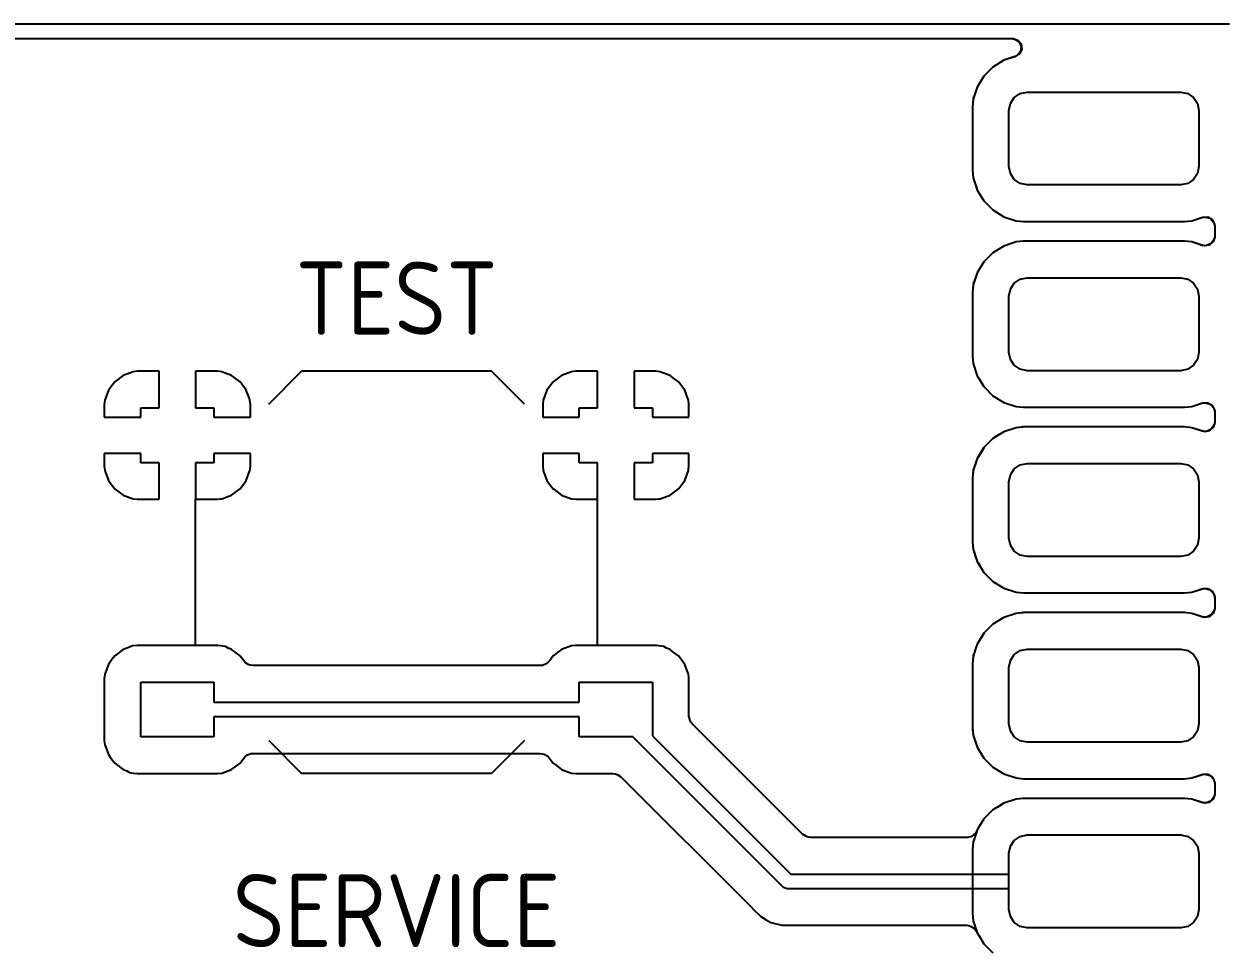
# Model space of a CAD drawing. Header units: millimetres. Extents: x 45 to 545, y -265 to -129.
# Drawn here: x 444.9 to 461.3, y -141.66 to -129 of the extents above; entities that cross this region are included whole.
import ezdxf
from ezdxf.enums import TextEntityAlignment as Align

# ---------------------------------------------------------------- set-up
doc = ezdxf.new("R2010")
doc.units = ezdxf.units.MM
for name, color, linetype, true_color in [('B.Cu', 151, 'CONTINUOUS', 0x6fccdb), ('Edge.Cuts', 111, 'CONTINUOUS', 0x81ffbe), ('F.Cu', 241, 'CONTINUOUS', 0xe27299), ('F.Silkscreen', 254, 'CONTINUOUS', 0xdcc8ff)]:
    doc.layers.add(name, color=color, linetype=linetype, true_color=true_color)
doc.styles.add('KICAD', font='isocp.shx')

msp = doc.modelspace()

# ---------------------------------------------------------------- linework, layer by layer
at = {"layer": 'B.Cu', "linetype": 'CONTINUOUS'}
for p, q in [((48.00348, -129.2005), (458.435437, -129.2005)), ((458.435437, -129.2005), (458.502476, -129.220185)), ((458.502476, -129.220185), (458.548231, -129.272989)), ((458.558175, -129.342147), (458.52915, -129.405703)), ((458.548231, -129.272989), (458.558175, -129.342147)), ((458.310663, -129.496477), (458.161342, -129.588579)), ((458.310668, -129.496475), (458.310663, -129.496477)), ((458.474441, -129.442206), (458.310668, -129.496475)), ((458.52915, -129.405703), (458.474441, -129.442206)), ((458.161342, -129.588579), (458.037289, -129.712632)), ((458.037289, -129.712632), (457.945187, -129.861953)), ((457.945186, -129.861956), (457.890001, -130.028493)), ((457.945187, -129.861953), (457.945186, -129.861956)), ((458.39903, -130.085619), (458.453223, -130.004513)), ((458.453223, -130.004513), (458.534329, -129.95032)), ((458.534329, -129.95032), (458.63, -129.93129)), ((458.63, -129.93129), (460.73, -129.93129)), ((460.73, -129.93129), (460.825671, -129.95032)), ((460.825671, -129.95032), (460.906777, -130.004513)), ((460.906777, -130.004513), (460.96097, -130.085619)), ((457.89, -130.028494), (457.8795, -130.131273)), ((457.8795, -130.131273), (457.8795, -131.001291)), ((457.890001, -130.028494), (457.89, -130.028494)), ((457.890001, -130.028493), (457.890001, -130.028494)), ((458.38, -130.18129), (458.39903, -130.085619)), ((460.96097, -130.085619), (460.98, -130.18129)), ((458.38, -130.95129), (458.38, -130.18129)), ((460.98, -130.18129), (460.98, -130.95129)), ((458.39903, -131.046961), (458.38, -130.95129)), ((460.98, -130.95129), (460.96097, -131.046961)), ((457.8795, -131.001291), (457.879501, -131.001309)), ((457.879501, -131.001309), (457.89, -131.104086)), ((457.89, -131.104086), (457.890001, -131.104089)), ((457.890001, -131.104089), (457.912012, -131.170513)), ((458.453223, -131.128067), (458.39903, -131.046961)), ((458.534329, -131.18226), (458.453223, -131.128067)), ((460.906777, -131.128067), (460.825671, -131.18226)), ((460.96097, -131.046961), (460.906777, -131.128067)), ((457.912012, -131.170513), (457.945186, -131.270624)), ((457.945186, -131.270624), (458.037288, -131.419946)), ((458.63, -131.20129), (458.534329, -131.18226)), ((460.73, -131.20129), (458.63, -131.20129)), ((460.825671, -131.18226), (460.73, -131.20129)), ((458.037288, -131.419946), (458.161344, -131.544002)), ((458.161344, -131.544002), (458.310666, -131.636104)), ((458.310666, -131.636104), (458.477203, -131.691289)), ((460.882797, -131.691289), (461.032498, -131.641682)), ((461.032498, -131.641682), (461.102324, -131.639281)), ((461.102324, -131.639281), (461.162366, -131.675012)), ((458.477203, -131.691289), (458.579991, -131.70179)), ((458.579991, -131.70179), (460.780008, -131.701789)), ((460.780008, -131.701789), (460.882797, -131.691289)), ((461.162366, -131.675012), (461.193559, -131.737533)), ((461.193559, -131.737533), (461.1955, -131.759389)), ((461.1955, -131.759389), (461.1955, -131.91319)), ((458.4772, -131.981291), (458.310668, -132.036475)), ((458.477203, -131.98129), (458.4772, -131.981291)), ((458.579981, -131.970791), (458.477203, -131.98129)), ((458.579998, -131.97079), (458.579981, -131.970791)), ((460.78001, -131.97079), (458.579998, -131.97079)), ((460.882795, -131.98129), (460.78001, -131.97079)), ((460.882799, -131.981291), (460.882795, -131.98129)), ((461.032497, -132.030896), (460.882799, -131.981291)), ((461.175815, -131.980229), (461.123011, -132.025984)), ((461.1955, -131.91319), (461.175815, -131.980229)), ((458.161342, -132.128579), (458.037289, -132.252632)), ((458.310663, -132.036477), (458.161342, -132.128579)), ((458.310668, -132.036475), (458.310663, -132.036477)), ((461.053853, -132.035928), (461.032497, -132.030896)), ((461.123011, -132.025984), (461.053853, -132.035928)), ((458.037289, -132.252632), (457.945187, -132.401953)), ((457.945115, -132.40217), (457.890001, -132.568493)), ((457.945185, -132.401958), (457.945115, -132.40217)), ((457.945187, -132.401953), (457.945185, -132.401958)), ((458.534329, -132.49032), (458.63, -132.47129)), ((458.63, -132.47129), (460.73, -132.47129)), ((460.73, -132.47129), (460.825671, -132.49032)), ((457.89, -132.568494), (457.8795, -132.671273)), ((457.890001, -132.568494), (457.89, -132.568494)), ((457.890001, -132.568493), (457.890001, -132.568494)), ((458.38, -132.72129), (458.39903, -132.625619)), ((458.39903, -132.625619), (458.453223, -132.544513)), ((458.453223, -132.544513), (458.534329, -132.49032)), ((460.825671, -132.49032), (460.906777, -132.544513)), ((460.906777, -132.544513), (460.96097, -132.625619)), ((460.96097, -132.625619), (460.98, -132.72129)), ((457.8795, -132.671273), (457.8795, -133.541291)), ((458.38, -133.49129), (458.38, -132.72129)), ((460.98, -132.72129), (460.98, -133.49129)), ((457.8795, -133.541291), (457.879501, -133.541309)), ((457.879501, -133.541309), (457.89, -133.644086)), ((458.39903, -133.586961), (458.38, -133.49129)), ((458.453223, -133.668067), (458.39903, -133.586961)), ((460.96097, -133.586961), (460.906777, -133.668067)), ((460.98, -133.49129), (460.96097, -133.586961)), ((457.89, -133.644086), (457.890001, -133.644089)), ((457.890001, -133.644089), (457.945185, -133.810621)), ((458.534329, -133.72226), (458.453223, -133.668067)), ((458.63, -133.74129), (458.534329, -133.72226)), ((460.73, -133.74129), (458.63, -133.74129)), ((460.825671, -133.72226), (460.73, -133.74129)), ((460.906777, -133.668067), (460.825671, -133.72226)), ((457.945185, -133.810621), (457.945187, -133.810626)), ((457.945187, -133.810626), (457.951479, -133.820827)), ((457.951479, -133.820827), (458.037288, -133.959946)), ((458.037288, -133.959946), (458.161344, -134.084002)), ((458.161344, -134.084002), (458.310666, -134.176104)), ((458.310666, -134.176104), (458.477203, -134.231289)), ((458.477203, -134.231289), (458.579991, -134.24179)), ((458.579991, -134.24179), (460.780008, -134.241789)), ((460.780008, -134.241789), (460.882797, -134.231289)), ((460.882797, -134.231289), (461.032498, -134.181682)), ((461.032498, -134.181682), (461.102324, -134.179281)), ((461.102324, -134.179281), (461.162366, -134.215012)), ((461.162366, -134.215012), (461.193559, -134.277533)), ((461.193559, -134.277533), (461.1955, -134.299389)), ((461.1955, -134.299389), (461.1955, -134.45319)), ((458.310663, -134.576477), (458.161342, -134.668579)), ((458.310668, -134.576475), (458.310663, -134.576477)), ((458.4772, -134.521291), (458.310668, -134.576475)), ((458.477203, -134.52129), (458.4772, -134.521291)), ((458.579981, -134.510791), (458.477203, -134.52129)), ((458.579998, -134.51079), (458.579981, -134.510791)), ((460.78001, -134.51079), (458.579998, -134.51079)), ((460.882795, -134.52129), (460.78001, -134.51079)), ((460.882799, -134.521291), (460.882795, -134.52129)), ((461.032497, -134.570896), (460.882799, -134.521291)), ((461.053853, -134.575928), (461.032497, -134.570896)), ((461.123011, -134.565984), (461.053853, -134.575928)), ((461.175815, -134.520229), (461.123011, -134.565984)), ((461.1955, -134.45319), (461.175815, -134.520229)), ((458.161342, -134.668579), (458.037289, -134.792632)), ((458.037289, -134.792632), (457.945187, -134.941953)), ((457.917349, -135.02596), (457.890001, -135.108493)), ((457.945185, -134.941958), (457.917349, -135.02596)), ((457.945187, -134.941953), (457.945185, -134.941958)), ((458.39903, -135.165619), (458.453223, -135.084513)), ((458.453223, -135.084513), (458.534329, -135.03032)), ((458.534329, -135.03032), (458.63, -135.01129)), ((458.63, -135.01129), (460.73, -135.01129)), ((460.73, -135.01129), (460.825671, -135.03032)), ((460.825671, -135.03032), (460.906777, -135.084513)), ((460.906777, -135.084513), (460.96097, -135.165619)), ((457.89, -135.108494), (457.8795, -135.211273)), ((457.8795, -135.211273), (457.8795, -136.081291)), ((457.890001, -135.108494), (457.89, -135.108494)), ((457.890001, -135.108493), (457.890001, -135.108494)), ((458.38, -135.26129), (458.39903, -135.165619)), ((460.96097, -135.165619), (460.98, -135.26129)), ((458.38, -136.03129), (458.38, -135.26129)), ((460.98, -135.26129), (460.98, -136.03129)), ((458.39903, -136.126961), (458.38, -136.03129)), ((460.98, -136.03129), (460.96097, -136.126961)), ((457.8795, -136.081291), (457.879501, -136.081309)), ((457.879501, -136.081309), (457.89, -136.184086)), ((457.89, -136.184086), (457.890001, -136.184089)), ((457.890001, -136.184089), (457.945185, -136.350621)), ((458.453223, -136.208067), (458.39903, -136.126961)), ((458.534329, -136.26226), (458.453223, -136.208067)), ((460.906777, -136.208067), (460.825671, -136.26226)), ((460.96097, -136.126961), (460.906777, -136.208067)), ((457.945185, -136.350621), (457.945187, -136.350626)), ((457.945187, -136.350626), (457.956692, -136.369279)), ((457.956692, -136.369279), (458.037288, -136.499946)), ((458.63, -136.28129), (458.534329, -136.26226)), ((460.73, -136.28129), (458.63, -136.28129)), ((460.825671, -136.26226), (460.73, -136.28129)), ((458.037288, -136.499946), (458.161344, -136.624002)), ((458.161344, -136.624002), (458.310666, -136.716104)), ((458.310666, -136.716104), (458.477203, -136.771289)), ((460.882797, -136.771289), (461.032498, -136.721682)), ((461.032498, -136.721682), (461.102324, -136.719281)), ((461.102324, -136.719281), (461.162366, -136.755012)), ((458.477203, -136.771289), (458.579991, -136.78179)), ((458.579991, -136.78179), (460.780008, -136.781789)), ((460.780008, -136.781789), (460.882797, -136.771289)), ((461.162366, -136.755012), (461.193559, -136.817533)), ((461.193559, -136.817533), (461.1955, -136.839389)), ((461.1955, -136.839389), (461.1955, -136.99319)), ((458.4772, -137.061291), (458.310668, -137.116475)), ((458.477203, -137.06129), (458.4772, -137.061291)), ((458.579981, -137.050791), (458.477203, -137.06129)), ((458.579998, -137.05079), (458.579981, -137.050791)), ((460.78001, -137.05079), (458.579998, -137.05079)), ((460.882795, -137.06129), (460.78001, -137.05079)), ((460.882799, -137.061291), (460.882795, -137.06129)), ((461.032497, -137.110896), (460.882799, -137.061291)), ((461.175815, -137.060229), (461.123011, -137.105984)), ((461.1955, -136.99319), (461.175815, -137.060229)), ((458.161342, -137.208579), (458.037289, -137.332632)), ((458.310663, -137.116477), (458.161342, -137.208579)), ((458.310668, -137.116475), (458.310663, -137.116477)), ((461.053853, -137.115928), (461.032497, -137.110896)), ((461.123011, -137.105984), (461.053853, -137.115928)), ((458.037289, -137.332632), (457.945187, -137.481953)), ((457.928178, -137.533283), (457.890001, -137.648493)), ((457.945185, -137.481958), (457.928178, -137.533283)), ((457.945187, -137.481953), (457.945185, -137.481958)), ((458.534329, -137.57032), (458.63, -137.55129)), ((458.63, -137.55129), (460.73, -137.55129)), ((460.73, -137.55129), (460.825671, -137.57032)), ((457.89, -137.648494), (457.8795, -137.751273)), ((457.890001, -137.648494), (457.89, -137.648494)), ((457.890001, -137.648493), (457.890001, -137.648494)), ((458.38, -137.80129), (458.39903, -137.705619)), ((458.39903, -137.705619), (458.453223, -137.624513)), ((458.453223, -137.624513), (458.534329, -137.57032)), ((460.825671, -137.57032), (460.906777, -137.624513)), ((460.906777, -137.624513), (460.96097, -137.705619)), ((460.96097, -137.705619), (460.98, -137.80129)), ((457.8795, -137.751273), (457.8795, -138.621291)), ((458.38, -138.57129), (458.38, -137.80129)), ((460.98, -137.80129), (460.98, -138.57129)), ((457.8795, -138.621291), (457.879501, -138.621309)), ((457.879501, -138.621309), (457.89, -138.724086)), ((458.39903, -138.666961), (458.38, -138.57129)), ((458.453223, -138.748067), (458.39903, -138.666961)), ((460.96097, -138.666961), (460.906777, -138.748067)), ((460.98, -138.57129), (460.96097, -138.666961)), ((457.89, -138.724086), (457.890001, -138.724089)), ((457.890001, -138.724089), (457.922058, -138.820828)), ((457.922058, -138.820828), (457.945186, -138.890624)), ((458.534329, -138.80226), (458.453223, -138.748067)), ((458.63, -138.82129), (458.534329, -138.80226)), ((460.73, -138.82129), (458.63, -138.82129)), ((460.825671, -138.80226), (460.73, -138.82129)), ((460.906777, -138.748067), (460.825671, -138.80226)), ((457.945186, -138.890624), (458.037288, -139.039946)), ((458.037288, -139.039946), (458.161344, -139.164002)), ((458.161344, -139.164002), (458.310666, -139.256104)), ((458.310666, -139.256104), (458.477203, -139.311289)), ((458.477203, -139.311289), (458.579991, -139.32179)), ((458.579991, -139.32179), (460.780008, -139.321789)), ((460.780008, -139.321789), (460.882797, -139.311289)), ((460.882797, -139.311289), (461.032498, -139.261682)), ((461.032498, -139.261682), (461.102324, -139.259281)), ((461.102324, -139.259281), (461.162366, -139.295012)), ((461.162366, -139.295012), (461.193559, -139.357533)), ((461.193559, -139.357533), (461.1955, -139.379389)), ((461.1955, -139.379389), (461.1955, -139.53319)), ((458.310663, -139.656477), (458.161342, -139.748579)), ((458.310668, -139.656475), (458.310663, -139.656477)), ((458.4772, -139.601291), (458.310668, -139.656475)), ((458.477203, -139.60129), (458.4772, -139.601291)), ((458.579981, -139.590791), (458.477203, -139.60129)), ((458.579998, -139.59079), (458.579981, -139.590791)), ((460.78001, -139.59079), (458.579998, -139.59079)), ((460.882795, -139.60129), (460.78001, -139.59079)), ((460.882799, -139.601291), (460.882795, -139.60129)), ((461.032497, -139.650896), (460.882799, -139.601291)), ((461.053853, -139.655928), (461.032497, -139.650896)), ((461.123011, -139.645984), (461.053853, -139.655928)), ((461.175815, -139.600229), (461.123011, -139.645984)), ((461.1955, -139.53319), (461.175815, -139.600229)), ((458.161342, -139.748579), (458.037289, -139.872632)), ((458.037289, -139.872632), (457.945187, -140.021953)), ((457.930892, -140.065093), (457.890001, -140.188493)), ((457.945185, -140.021958), (457.930892, -140.065093)), ((457.945187, -140.021953), (457.945185, -140.021958)), ((458.39903, -140.245619), (458.453223, -140.164513)), ((458.453223, -140.164513), (458.534329, -140.11032)), ((458.534329, -140.11032), (458.63, -140.09129)), ((458.63, -140.09129), (460.73, -140.09129)), ((460.73, -140.09129), (460.825671, -140.11032)), ((460.825671, -140.11032), (460.906777, -140.164513)), ((460.906777, -140.164513), (460.96097, -140.245619)), ((457.89, -140.188494), (457.8795, -140.291273)), ((457.8795, -140.291273), (457.8795, -141.161291)), ((457.890001, -140.188494), (457.89, -140.188494)), ((457.890001, -140.188493), (457.890001, -140.188494)), ((458.38, -140.34129), (458.39903, -140.245619)), ((458.38, -141.11129), (458.38, -140.34129)), ((460.96097, -140.245619), (460.98, -140.34129)), ((460.98, -140.34129), (460.98, -141.11129)), ((457.8795, -141.161291), (457.879501, -141.161309)), ((457.879501, -141.161309), (457.89, -141.264086)), ((458.39903, -141.206961), (458.38, -141.11129)), ((460.98, -141.11129), (460.96097, -141.206961)), ((457.89, -141.264086), (457.890001, -141.264089)), ((457.890001, -141.264089), (457.945185, -141.430621)), ((458.453223, -141.288067), (458.39903, -141.206961)), ((458.534329, -141.34226), (458.453223, -141.288067)), ((460.906777, -141.288067), (460.825671, -141.34226)), ((460.96097, -141.206961), (460.906777, -141.288067)), ((457.945185, -141.430621), (457.945187, -141.430626)), ((457.945187, -141.430626), (457.969983, -141.470827)), ((457.969983, -141.470827), (458.037288, -141.579946)), ((458.63, -141.36129), (458.534329, -141.34226)), ((460.73, -141.36129), (458.63, -141.36129)), ((460.825671, -141.34226), (460.73, -141.36129)), ((458.037288, -141.579946), (458.161344, -141.704002))]:
    msp.add_line(p, q, dxfattribs=at)
at = {"layer": 'Edge.Cuts', "linetype": 'CONTINUOUS'}
msp.add_line((48, -129), (461.396, -129.000001), dxfattribs=at)
at = {"layer": 'F.Cu', "linetype": 'CONTINUOUS'}
for p, q in [((48.005209, -129.2005), (458.417607, -129.2005)), ((458.417607, -129.2005), (458.452535, -129.20552)), ((458.452535, -129.20552), (458.459364, -129.207525)), ((458.459364, -129.207525), (458.518143, -129.245298)), ((458.518143, -129.245298), (458.54717, -129.308852)), ((458.54717, -129.308852), (458.537229, -129.378011)), ((458.310663, -129.496477), (458.211115, -129.557878)), ((458.310665, -129.496476), (458.310663, -129.496477)), ((458.310667, -129.496475), (458.310665, -129.496476)), ((458.45855, -129.447471), (458.310667, -129.496475)), ((458.488362, -129.432917), (458.45855, -129.447471)), ((458.49325, -129.429656), (458.488362, -129.432917)), ((458.537229, -129.378011), (458.49325, -129.429656)), ((458.16134, -129.58858), (458.03729, -129.71263)), ((458.211115, -129.557878), (458.16134, -129.58858)), ((458.03729, -129.71263), (457.945187, -129.861952)), ((457.891852, -130.010359), (457.890365, -130.02492)), ((457.9003, -129.997413), (457.891852, -130.010359)), ((457.945152, -129.86206), (457.9003, -129.997413)), ((457.945187, -129.861952), (457.945152, -129.86206)), ((458.39903, -130.085619), (458.453223, -130.004513)), ((458.453223, -130.004513), (458.534329, -129.95032)), ((458.534329, -129.95032), (458.63, -129.93129)), ((458.63, -129.93129), (460.73, -129.93129)), ((460.73, -129.93129), (460.825671, -129.95032)), ((460.825671, -129.95032), (460.906777, -130.004513)), ((460.906777, -130.004513), (460.96097, -130.085619)), ((457.889359, -130.034766), (457.8795, -130.131263)), ((457.8795, -130.131263), (457.8795, -131.001286)), ((457.889542, -130.031171), (457.889359, -130.034766)), ((457.890365, -130.02492), (457.889542, -130.031171)), ((458.38, -130.18129), (458.39903, -130.085619)), ((460.96097, -130.085619), (460.98, -130.18129)), ((458.38, -130.95129), (458.38, -130.18129)), ((460.98, -130.18129), (460.98, -130.95129)), ((458.39903, -131.046961), (458.38, -130.95129)), ((460.98, -130.95129), (460.96097, -131.046961)), ((457.8795, -131.001286), (457.87952, -131.001615)), ((457.87952, -131.001615), (457.879642, -131.002688)), ((457.879642, -131.002688), (457.889998, -131.104077)), ((457.889998, -131.104077), (457.889999, -131.104084)), ((457.889999, -131.104084), (457.89, -131.104086)), ((457.89, -131.104086), (457.890001, -131.104089)), ((457.890001, -131.104089), (457.90102, -131.137341)), ((457.90102, -131.137341), (457.938319, -131.249902)), ((458.453223, -131.128067), (458.39903, -131.046961)), ((458.534329, -131.18226), (458.453223, -131.128067)), ((460.906777, -131.128067), (460.825671, -131.18226)), ((460.96097, -131.046961), (460.906777, -131.128067)), ((457.938319, -131.249902), (457.945186, -131.270623)), ((457.945186, -131.270623), (457.945187, -131.270626)), ((457.945187, -131.270626), (457.976693, -131.321706)), ((457.976693, -131.321706), (458.037288, -131.419946)), ((458.63, -131.20129), (458.534329, -131.18226)), ((460.73, -131.20129), (458.63, -131.20129)), ((460.825671, -131.18226), (460.73, -131.20129)), ((458.037288, -131.419946), (458.161344, -131.544002)), ((458.161344, -131.544002), (458.310666, -131.636104)), ((458.310666, -131.636104), (458.477203, -131.691289)), ((460.882797, -131.691289), (461.015575, -131.647289)), ((461.015575, -131.647289), (461.050312, -131.641069)), ((461.050312, -131.641069), (461.064184, -131.640592)), ((461.064184, -131.640592), (461.13186, -131.657961)), ((458.477203, -131.691289), (458.579991, -131.70179)), ((458.579991, -131.70179), (460.780008, -131.701789)), ((460.780008, -131.701789), (460.882797, -131.691289)), ((461.13186, -131.657961), (461.179398, -131.709152)), ((461.179398, -131.709152), (461.182452, -131.715272)), ((461.182452, -131.715272), (461.1955, -131.770639)), ((461.1955, -131.770639), (461.1955, -131.89536)), ((458.477032, -131.981346), (458.310667, -132.036475)), ((458.477193, -131.981291), (458.477032, -131.981346)), ((458.477198, -131.98129), (458.477193, -131.981291)), ((458.575077, -131.971292), (458.477198, -131.98129)), ((458.579981, -131.970791), (458.575077, -131.971292)), ((458.579998, -131.97079), (458.579981, -131.970791)), ((460.78001, -131.97079), (458.579998, -131.97079)), ((460.780019, -131.97079), (460.78001, -131.97079)), ((460.882792, -131.981289), (460.780019, -131.97079)), ((460.882799, -131.981291), (460.882792, -131.981289)), ((460.882802, -131.981292), (460.882799, -131.981291)), ((461.021817, -132.027356), (460.882802, -131.981292)), ((461.186564, -131.943618), (461.148787, -132.002394)), ((461.190475, -131.930301), (461.186564, -131.943618)), ((461.1955, -131.89536), (461.190475, -131.930301)), ((458.16134, -132.12858), (458.03729, -132.25263)), ((458.263149, -132.065784), (458.16134, -132.12858)), ((458.310663, -132.036477), (458.263149, -132.065784)), ((458.310665, -132.036476), (458.310663, -132.036477)), ((458.310667, -132.036475), (458.310665, -132.036476)), ((461.078463, -132.032388), (461.021817, -132.027356)), ((461.085232, -132.031415), (461.078463, -132.032388)), ((461.148787, -132.002394), (461.085232, -132.031415)), ((458.03729, -132.25263), (457.945185, -132.401956)), ((457.945115, -132.402171), (457.900299, -132.537413)), ((457.945116, -132.402169), (457.945115, -132.402171)), ((457.945165, -132.402018), (457.945116, -132.402169)), ((457.945183, -132.401961), (457.945165, -132.402018)), ((457.945185, -132.401956), (457.945183, -132.401961)), ((458.534329, -132.49032), (458.63, -132.47129)), ((458.63, -132.47129), (460.73, -132.47129)), ((460.73, -132.47129), (460.825671, -132.49032)), ((457.889359, -132.574766), (457.8795, -132.671263)), ((457.889542, -132.571171), (457.889359, -132.574766)), ((457.890365, -132.56492), (457.889542, -132.571171)), ((457.891852, -132.550357), (457.890365, -132.56492)), ((457.900299, -132.537413), (457.891852, -132.550357)), ((458.38, -132.72129), (458.39903, -132.625619)), ((458.39903, -132.625619), (458.453223, -132.544513)), ((458.453223, -132.544513), (458.534329, -132.49032)), ((460.825671, -132.49032), (460.906777, -132.544513)), ((460.906777, -132.544513), (460.96097, -132.625619)), ((460.96097, -132.625619), (460.98, -132.72129)), ((457.8795, -132.671263), (457.8795, -133.541288)), ((458.38, -133.49129), (458.38, -132.72129)), ((460.98, -132.72129), (460.98, -133.49129)), ((457.8795, -133.541288), (457.879503, -133.541335)), ((457.879503, -133.541335), (457.89, -133.644086)), ((458.39903, -133.586961), (458.38, -133.49129)), ((458.453223, -133.668067), (458.39903, -133.586961)), ((460.96097, -133.586961), (460.906777, -133.668067)), ((460.98, -133.49129), (460.96097, -133.586961)), ((446.392621, -133.756402), (446.25791, -133.806646)), ((446.392628, -133.7564), (446.392621, -133.756402)), ((446.452146, -133.75), (446.392628, -133.7564)), ((446.75, -133.75), (446.452146, -133.75)), ((446.75, -134.25), (446.75, -133.75)), ((447.547844, -133.75), (447.25, -133.75)), ((447.25, -133.75), (447.25, -134.25)), ((447.547852, -133.75), (447.547844, -133.75)), ((447.60737, -133.7564), (447.547852, -133.75)), ((447.607377, -133.756402), (447.60737, -133.7564)), ((447.653074, -133.773446), (447.607377, -133.756402)), ((447.742086, -133.806645), (447.653074, -133.773446)), ((452.392621, -133.756402), (452.25791, -133.806646)), ((452.392628, -133.7564), (452.392621, -133.756402)), ((452.452146, -133.75), (452.392628, -133.7564)), ((452.75, -133.75), (452.452146, -133.75)), ((452.75, -134.25), (452.75, -133.75)), ((453.547844, -133.75), (453.25, -133.75)), ((453.25, -133.75), (453.25, -134.25)), ((453.547852, -133.75), (453.547844, -133.75)), ((453.60737, -133.7564), (453.547852, -133.75)), ((453.607377, -133.756402), (453.60737, -133.7564)), ((453.653074, -133.773446), (453.607377, -133.756402)), ((453.742086, -133.806645), (453.653074, -133.773446)), ((457.89, -133.644086), (457.890003, -133.644094)), ((457.890003, -133.644094), (457.89007, -133.644297)), ((457.89007, -133.644297), (457.945182, -133.810612)), ((458.534329, -133.72226), (458.453223, -133.668067)), ((458.63, -133.74129), (458.534329, -133.72226)), ((460.73, -133.74129), (458.63, -133.74129)), ((460.825671, -133.72226), (460.73, -133.74129)), ((460.906777, -133.668067), (460.825671, -133.72226)), ((446.142807, -133.892813), (446.056648, -134.007907)), ((446.142813, -133.892807), (446.142807, -133.892813)), ((446.257907, -133.806648), (446.142813, -133.892807)), ((446.25791, -133.806646), (446.257907, -133.806648)), ((447.742093, -133.806649), (447.742086, -133.806645)), ((447.790228, -133.842683), (447.742093, -133.806649)), ((447.857185, -133.892807), (447.790228, -133.842683)), ((447.857187, -133.892809), (447.857185, -133.892807)), ((447.85719, -133.892812), (447.857187, -133.892809)), ((447.94335, -134.007906), (447.85719, -133.892812)), ((452.142807, -133.892813), (452.056648, -134.007907)), ((452.142813, -133.892807), (452.142807, -133.892813)), ((452.257907, -133.806648), (452.142813, -133.892807)), ((452.25791, -133.806646), (452.257907, -133.806648)), ((453.742093, -133.806649), (453.742086, -133.806645)), ((453.790228, -133.842683), (453.742093, -133.806649)), ((453.857185, -133.892807), (453.790228, -133.842683)), ((453.857187, -133.892809), (453.857185, -133.892807)), ((453.85719, -133.892812), (453.857187, -133.892809)), ((453.94335, -134.007906), (453.85719, -133.892812)), ((457.945182, -133.810612), (457.945185, -133.810623)), ((457.945185, -133.810623), (457.9718, -133.853773)), ((457.9718, -133.853773), (457.971801, -133.853774)), ((457.971801, -133.853774), (458.037096, -133.959636)), ((446.056646, -134.00791), (446.006402, -134.142621)), ((446.056648, -134.007907), (446.056646, -134.00791)), ((447.943354, -134.007913), (447.94335, -134.007906)), ((447.985588, -134.12115), (447.943354, -134.007913)), ((452.056646, -134.00791), (452.006402, -134.142621)), ((452.056648, -134.007907), (452.056646, -134.00791)), ((453.943354, -134.007913), (453.94335, -134.007906)), ((453.985588, -134.12115), (453.943354, -134.007913)), ((458.037096, -133.959636), (458.037288, -133.959946)), ((458.037288, -133.959946), (458.161344, -134.084002)), ((458.161344, -134.084002), (458.310666, -134.176104)), ((446.0064, -134.142628), (446, -134.202146)), ((446, -134.202146), (446, -134.202155)), ((446, -134.202155), (446, -134.375)), ((446.006402, -134.142621), (446.0064, -134.142628)), ((446.5, -134.375), (446.5, -134.25)), ((446.5, -134.25), (446.75, -134.25)), ((447.25, -134.25), (447.5, -134.25)), ((447.5, -134.25), (447.5, -134.375)), ((447.993596, -134.142621), (447.985588, -134.12115)), ((447.993598, -134.142628), (447.993596, -134.142621)), ((447.999998, -134.202138), (447.993598, -134.142628)), ((447.999998, -134.202146), (447.999998, -134.202138)), ((447.999999, -134.202155), (447.999998, -134.202146)), ((448, -134.202172), (447.999999, -134.202155)), ((448, -134.375), (448, -134.202172)), ((452.0064, -134.142628), (452, -134.202146)), ((452, -134.202146), (452, -134.202155)), ((452, -134.202155), (452, -134.375)), ((452.006402, -134.142621), (452.0064, -134.142628)), ((452.5, -134.375), (452.5, -134.25)), ((452.5, -134.25), (452.75, -134.25)), ((453.25, -134.25), (453.5, -134.25)), ((453.5, -134.25), (453.5, -134.375)), ((453.993596, -134.142621), (453.985588, -134.12115)), ((453.993598, -134.142628), (453.993596, -134.142621)), ((453.999998, -134.202138), (453.993598, -134.142628)), ((453.999998, -134.202146), (453.999998, -134.202138)), ((453.999999, -134.202155), (453.999998, -134.202146)), ((454, -134.202172), (453.999999, -134.202155)), ((454, -134.375), (454, -134.202172)), ((458.310666, -134.176104), (458.477203, -134.231289)), ((458.477203, -134.231289), (458.579991, -134.24179)), ((458.579991, -134.24179), (460.780008, -134.241789)), ((460.780008, -134.241789), (460.882797, -134.231289)), ((460.882797, -134.231289), (461.015575, -134.187289)), ((461.015575, -134.187289), (461.050312, -134.181069)), ((461.050312, -134.181069), (461.064184, -134.180592)), ((461.064184, -134.180592), (461.13186, -134.197961)), ((461.13186, -134.197961), (461.179398, -134.249152)), ((461.179398, -134.249152), (461.182452, -134.255272)), ((461.182452, -134.255272), (461.1955, -134.310639)), ((446, -134.375), (446.5, -134.375)), ((447.5, -134.375), (448, -134.375)), ((452, -134.375), (452.5, -134.375)), ((453.5, -134.375), (454, -134.375)), ((461.1955, -134.43536), (461.190475, -134.470301)), ((461.1955, -134.310639), (461.1955, -134.43536)), ((458.310663, -134.576477), (458.211115, -134.637878)), ((458.310665, -134.576476), (458.310663, -134.576477)), ((458.310667, -134.576475), (458.310665, -134.576476)), ((458.477032, -134.521346), (458.310667, -134.576475)), ((458.477193, -134.521291), (458.477032, -134.521346)), ((458.477198, -134.52129), (458.477193, -134.521291)), ((458.566501, -134.512168), (458.477198, -134.52129)), ((458.579981, -134.510791), (458.566501, -134.512168)), ((458.579998, -134.51079), (458.579981, -134.510791)), ((460.78001, -134.51079), (458.579998, -134.51079)), ((460.780019, -134.51079), (460.78001, -134.51079)), ((460.882792, -134.521289), (460.780019, -134.51079)), ((460.882799, -134.521291), (460.882792, -134.521289)), ((460.882802, -134.521292), (460.882799, -134.521291)), ((461.021817, -134.567356), (460.882802, -134.521292)), ((461.078463, -134.572388), (461.021817, -134.567356)), ((461.085232, -134.571415), (461.078463, -134.572388)), ((461.148787, -134.542394), (461.085232, -134.571415)), ((461.186564, -134.483618), (461.148787, -134.542394)), ((461.190475, -134.470301), (461.186564, -134.483618)), ((458.16134, -134.66858), (458.03729, -134.79263)), ((458.211115, -134.637878), (458.16134, -134.66858)), ((446.5, -134.875), (446, -134.875)), ((446, -134.875), (446, -135.047852)), ((446.5, -135), (446.5, -134.875)), ((448, -134.875), (447.5, -134.875)), ((447.5, -134.875), (447.5, -135)), ((448, -135.047827), (448, -134.875)), ((452.5, -134.875), (452, -134.875)), ((452, -134.875), (452, -135.047852)), ((452.5, -135), (452.5, -134.875)), ((454, -134.875), (453.5, -134.875)), ((453.5, -134.875), (453.5, -135)), ((454, -135.047827), (454, -134.875)), ((457.951734, -134.93134), (457.945185, -134.941957)), ((458.03019, -134.804141), (457.951734, -134.93134)), ((458.03729, -134.79263), (458.03019, -134.804141)), ((446, -135.047852), (446.0064, -135.10737)), ((446.75, -135), (446.5, -135)), ((446.75, -135.5), (446.75, -135)), ((447.5, -135), (447.25, -135)), ((447.25, -135), (447.25, -135.5)), ((447.993598, -135.107372), (447.995498, -135.089701)), ((447.995498, -135.089701), (447.999998, -135.04786)), ((447.999998, -135.047852), (448, -135.047827)), ((447.999998, -135.04786), (447.999998, -135.047852)), ((452, -135.047852), (452.0064, -135.10737)), ((452.75, -135), (452.5, -135)), ((452.75, -135.5), (452.75, -135)), ((453.5, -135), (453.25, -135)), ((453.25, -135), (453.25, -135.5)), ((453.993598, -135.107372), (453.995498, -135.089701)), ((453.995498, -135.089701), (453.999998, -135.04786)), ((453.999998, -135.04786), (454, -135.047827)), ((457.891852, -135.090357), (457.890365, -135.10492)), ((457.900299, -135.077413), (457.891852, -135.090357)), ((457.925786, -135.0005), (457.900299, -135.077413)), ((457.926124, -134.99948), (457.925786, -135.0005)), ((457.933171, -134.978213), (457.926124, -134.99948)), ((457.945182, -134.941965), (457.933171, -134.978213)), ((457.945185, -134.941957), (457.945182, -134.941965)), ((458.39903, -135.165619), (458.453223, -135.084513)), ((458.453223, -135.084513), (458.534329, -135.03032)), ((458.534329, -135.03032), (458.63, -135.01129)), ((458.63, -135.01129), (460.73, -135.01129)), ((460.73, -135.01129), (460.825671, -135.03032)), ((460.825671, -135.03032), (460.906777, -135.084513)), ((460.906777, -135.084513), (460.96097, -135.165619)), ((446.0064, -135.10737), (446.006402, -135.107377)), ((446.006402, -135.107377), (446.01119, -135.120213)), ((446.01119, -135.120213), (446.056645, -135.242086)), ((446.056645, -135.242086), (446.056649, -135.242093)), ((446.056649, -135.242093), (446.080207, -135.273562)), ((447.85719, -135.357187), (447.94335, -135.242093)), ((447.94335, -135.242093), (447.943354, -135.242086)), ((447.943354, -135.242086), (447.993596, -135.107379)), ((447.993596, -135.107379), (447.993598, -135.107372)), ((452.0064, -135.10737), (452.006402, -135.107377)), ((452.006402, -135.107377), (452.01119, -135.120213)), ((452.01119, -135.120213), (452.056645, -135.242086)), ((452.056645, -135.242086), (452.056649, -135.242093)), ((452.056649, -135.242093), (452.080207, -135.273562)), ((453.85719, -135.357187), (453.94335, -135.242093)), ((453.94335, -135.242093), (453.943354, -135.242086)), ((453.943354, -135.242086), (453.993596, -135.107379)), ((453.993596, -135.107379), (453.993598, -135.107372)), ((457.889359, -135.114766), (457.8795, -135.211263)), ((457.8795, -135.211263), (457.8795, -135.21127)), ((457.8795, -135.21127), (457.8795, -135.211273)), ((457.8795, -135.211273), (457.8795, -136.081291)), ((457.889542, -135.111171), (457.889359, -135.114766)), ((457.890365, -135.10492), (457.889542, -135.111171)), ((458.38, -135.26129), (458.39903, -135.165619)), ((460.96097, -135.165619), (460.98, -135.26129)), ((446.080207, -135.273562), (446.142807, -135.357185)), ((446.142807, -135.357185), (446.142813, -135.357191)), ((446.142813, -135.357191), (446.149313, -135.362057)), ((446.149313, -135.362057), (446.257906, -135.44335)), ((447.742093, -135.44335), (447.857187, -135.35719)), ((447.857187, -135.35719), (447.85719, -135.357187)), ((452.080207, -135.273562), (452.142807, -135.357185)), ((452.142807, -135.357185), (452.142813, -135.357191)), ((452.142813, -135.357191), (452.149313, -135.362057)), ((452.149313, -135.362057), (452.257906, -135.44335)), ((453.742093, -135.44335), (453.857187, -135.35719)), ((453.857187, -135.35719), (453.85719, -135.357187)), ((458.38, -136.03129), (458.38, -135.26129)), ((460.98, -135.26129), (460.98, -136.03129)), ((446.257906, -135.44335), (446.257913, -135.443354)), ((446.257913, -135.443354), (446.39262, -135.493596)), ((446.39262, -135.493596), (446.392627, -135.493598)), ((446.392627, -135.493598), (446.399468, -135.494333)), ((446.399468, -135.494333), (446.452138, -135.499998)), ((446.452138, -135.499998), (446.452155, -135.499999)), ((446.452155, -135.499999), (446.452172, -135.5)), ((446.452172, -135.5), (446.75, -135.5)), ((447.25, -135.5), (447.547828, -135.5)), ((447.547828, -135.5), (447.547836, -135.5)), ((447.547836, -135.5), (447.547847, -135.499999)), ((447.547847, -135.499999), (447.58356, -135.496158)), ((447.58356, -135.496158), (447.607372, -135.493598)), ((447.607372, -135.493598), (447.607379, -135.493596)), ((447.607379, -135.493596), (447.742086, -135.443354)), ((447.742086, -135.443354), (447.742093, -135.44335)), ((452.257906, -135.44335), (452.257913, -135.443354)), ((452.257913, -135.443354), (452.39262, -135.493596)), ((452.39262, -135.493596), (452.392627, -135.493598)), ((452.392627, -135.493598), (452.399468, -135.494333)), ((452.399468, -135.494333), (452.452138, -135.499998)), ((452.452138, -135.499998), (452.452155, -135.499999)), ((452.452155, -135.499999), (452.452172, -135.5)), ((452.452172, -135.5), (452.75, -135.5)), ((453.25, -135.5), (453.547828, -135.5)), ((453.547828, -135.5), (453.547836, -135.5)), ((453.547836, -135.5), (453.547847, -135.499999)), ((453.547847, -135.499999), (453.58356, -135.496158)), ((453.58356, -135.496158), (453.607372, -135.493598)), ((453.607372, -135.493598), (453.607379, -135.493596)), ((453.607379, -135.493596), (453.742086, -135.443354)), ((453.742086, -135.443354), (453.742093, -135.44335)), ((458.39903, -136.126961), (458.38, -136.03129)), ((460.98, -136.03129), (460.96097, -136.126961)), ((457.8795, -136.081291), (457.8795, -136.081299)), ((457.8795, -136.081299), (457.879503, -136.081335)), ((457.879503, -136.081335), (457.885467, -136.139711)), ((457.885467, -136.139711), (457.89, -136.184086)), ((457.89, -136.184086), (457.890001, -136.184089)), ((457.890001, -136.184089), (457.923999, -136.286687)), ((458.453223, -136.208067), (458.39903, -136.126961)), ((458.534329, -136.26226), (458.453223, -136.208067)), ((460.906777, -136.208067), (460.825671, -136.26226)), ((460.96097, -136.126961), (460.906777, -136.208067)), ((457.923999, -136.286687), (457.945186, -136.350624)), ((457.945186, -136.350624), (458.037288, -136.499946)), ((458.63, -136.28129), (458.534329, -136.26226)), ((460.73, -136.28129), (458.63, -136.28129)), ((460.825671, -136.26226), (460.73, -136.28129)), ((458.037288, -136.499946), (458.161344, -136.624002)), ((458.161344, -136.624002), (458.310666, -136.716104)), ((458.310666, -136.716104), (458.477203, -136.771289)), ((460.882797, -136.771289), (461.015575, -136.727289)), ((461.015575, -136.727289), (461.050312, -136.721069)), ((461.050312, -136.721069), (461.064184, -136.720592)), ((461.064184, -136.720592), (461.13186, -136.737961)), ((458.477203, -136.771289), (458.579991, -136.78179)), ((458.579991, -136.78179), (460.780008, -136.781789)), ((460.780008, -136.781789), (460.882797, -136.771289)), ((461.13186, -136.737961), (461.179398, -136.789152)), ((461.179398, -136.789152), (461.182452, -136.795272)), ((461.182452, -136.795272), (461.1955, -136.850639)), ((461.1955, -136.850639), (461.1955, -136.97536)), ((458.477032, -137.061346), (458.310667, -137.116475)), ((458.477193, -137.061291), (458.477032, -137.061346)), ((458.477198, -137.06129), (458.477193, -137.061291)), ((458.569487, -137.051863), (458.477198, -137.06129)), ((458.579981, -137.050791), (458.569487, -137.051863)), ((458.579998, -137.05079), (458.579981, -137.050791)), ((460.78001, -137.05079), (458.579998, -137.05079)), ((460.780019, -137.05079), (460.78001, -137.05079)), ((460.882792, -137.061289), (460.780019, -137.05079)), ((460.882799, -137.061291), (460.882792, -137.061289)), ((460.882802, -137.061292), (460.882799, -137.061291)), ((461.021817, -137.107356), (460.882802, -137.061292)), ((461.186564, -137.023618), (461.148787, -137.082394)), ((461.190475, -137.010301), (461.186564, -137.023618)), ((461.1955, -136.97536), (461.190475, -137.010301)), ((458.16134, -137.20858), (458.03729, -137.33263)), ((458.248313, -137.154935), (458.16134, -137.20858)), ((458.310663, -137.116477), (458.248313, -137.154935)), ((458.310665, -137.116476), (458.310663, -137.116477)), ((458.310667, -137.116475), (458.310665, -137.116476)), ((461.078463, -137.112388), (461.021817, -137.107356)), ((461.085232, -137.111415), (461.078463, -137.112388)), ((461.148787, -137.082394), (461.085232, -137.111415)), ((458.03019, -137.344141), (457.94553, -137.481398)), ((458.03729, -137.33263), (458.03019, -137.344141)), ((446.257665, -137.556205), (446.142456, -137.64245)), ((446.257666, -137.556204), (446.257665, -137.556205)), ((446.307152, -137.537747), (446.257666, -137.556204)), ((446.392516, -137.505908), (446.307152, -137.537747)), ((446.392553, -137.505904), (446.392516, -137.505908)), ((446.448545, -137.499885), (446.392553, -137.505904)), ((446.450192, -137.499659), (446.448545, -137.499885)), ((446.452123, -137.4995), (446.450192, -137.499659)), ((446.452129, -137.4995), (446.452123, -137.4995)), ((447.547864, -137.4995), (446.452129, -137.4995)), ((447.547873, -137.4995), (447.547864, -137.4995)), ((447.547881, -137.4995), (447.547873, -137.4995)), ((447.550742, -137.4995), (447.547881, -137.4995)), ((447.555583, -137.500328), (447.550742, -137.4995)), ((447.657497, -137.511284), (447.555583, -137.500328)), ((447.692844, -137.537746), (447.657497, -137.511284)), ((447.731091, -137.552011), (447.692844, -137.537746)), ((447.742333, -137.556204), (447.731091, -137.552011)), ((447.742335, -137.556206), (447.742333, -137.556204)), ((447.742337, -137.556207), (447.742335, -137.556206)), ((447.790969, -137.592614), (447.742337, -137.556207)), ((452.257661, -137.556207), (452.142463, -137.642446)), ((452.257663, -137.556206), (452.257661, -137.556207)), ((452.257665, -137.556204), (452.257663, -137.556206)), ((452.392516, -137.505908), (452.257665, -137.556204)), ((452.448545, -137.499885), (452.392516, -137.505908)), ((452.450192, -137.499659), (452.448545, -137.499885)), ((452.452123, -137.4995), (452.450192, -137.499659)), ((452.452129, -137.4995), (452.452123, -137.4995)), ((453.547864, -137.4995), (452.452129, -137.4995)), ((453.547873, -137.4995), (453.547864, -137.4995)), ((453.547881, -137.4995), (453.547873, -137.4995)), ((453.550742, -137.4995), (453.547881, -137.4995)), ((453.555583, -137.500328), (453.550742, -137.4995)), ((453.657497, -137.511284), (453.555583, -137.500328)), ((453.692844, -137.537746), (453.657497, -137.511284)), ((453.742328, -137.556202), (453.692844, -137.537746)), ((453.74233, -137.556203), (453.742328, -137.556202)), ((453.742332, -137.556204), (453.74233, -137.556203)), ((453.742335, -137.556206), (453.742332, -137.556204)), ((453.781854, -137.58579), (453.742335, -137.556206)), ((457.928177, -137.533285), (457.900298, -137.617414)), ((457.928178, -137.533282), (457.928177, -137.533285)), ((457.945177, -137.481981), (457.928178, -137.533282)), ((457.945186, -137.481955), (457.945177, -137.481981)), ((457.94553, -137.481398), (457.945186, -137.481955)), ((458.534329, -137.57032), (458.63, -137.55129)), ((458.63, -137.55129), (460.73, -137.55129)), ((460.73, -137.55129), (460.825671, -137.57032)), ((446.105225, -137.692184), (446.056205, -137.757665)), ((446.142452, -137.642455), (446.105225, -137.692184)), ((446.142455, -137.642452), (446.142452, -137.642455)), ((446.142456, -137.64245), (446.142455, -137.642452)), ((447.807267, -137.604815), (447.790969, -137.592614)), ((447.857546, -137.642454), (447.807267, -137.604815)), ((447.863195, -137.65), (447.857546, -137.642454)), ((447.912548, -137.715926), (447.863195, -137.65)), ((447.927327, -137.732378), (447.912548, -137.715926)), ((452.091471, -137.710556), (452.066529, -137.735493)), ((452.095041, -137.705789), (452.091471, -137.710556)), ((452.095056, -137.70577), (452.095041, -137.705789)), ((452.142452, -137.642455), (452.095056, -137.70577)), ((452.142463, -137.642446), (452.142452, -137.642455)), ((453.857542, -137.64245), (453.781854, -137.58579)), ((453.857544, -137.642452), (453.857542, -137.64245)), ((453.857547, -137.642455), (453.857544, -137.642452)), ((453.943793, -137.757664), (453.857547, -137.642455)), ((457.889359, -137.654766), (457.8795, -137.751263)), ((457.889542, -137.651171), (457.889359, -137.654766)), ((457.890365, -137.64492), (457.889542, -137.651171)), ((457.891852, -137.630357), (457.890365, -137.64492)), ((457.900298, -137.617414), (457.891852, -137.630357)), ((458.38, -137.80129), (458.39903, -137.705619)), ((458.39903, -137.705619), (458.453223, -137.624513)), ((458.453223, -137.624513), (458.534329, -137.57032)), ((460.825671, -137.57032), (460.906777, -137.624513)), ((460.906777, -137.624513), (460.96097, -137.705619)), ((460.96097, -137.705619), (460.98, -137.80129)), ((446.056203, -137.757668), (446.005907, -137.892516)), ((446.056205, -137.757665), (446.056203, -137.757668)), ((447.929988, -137.734855), (447.927327, -137.732378)), ((447.979535, -137.763068), (447.929988, -137.734855)), ((448.001355, -137.769476), (447.979535, -137.763068)), ((448.036295, -137.7745), (448.001355, -137.769476)), ((451.970438, -137.7745), (448.036295, -137.7745)), ((451.992482, -137.772525), (451.970438, -137.7745)), ((451.996058, -137.771879), (451.992482, -137.772525)), ((452.048324, -137.749121), (451.996058, -137.771879)), ((452.066529, -137.735493), (452.048324, -137.749121)), ((453.943795, -137.757668), (453.943793, -137.757664)), ((453.943797, -137.757671), (453.943795, -137.757668)), ((453.943798, -137.757673), (453.943797, -137.757671)), ((453.990013, -137.881585), (453.943798, -137.757673)), ((453.990369, -137.882539), (453.990013, -137.881585)), ((453.994091, -137.892517), (453.990369, -137.882539)), ((457.8795, -137.751263), (457.8795, -137.751273)), ((457.8795, -137.751273), (457.8795, -138.621291)), ((458.38, -138.57129), (458.38, -137.80129)), ((460.98, -137.80129), (460.98, -138.57129)), ((445.999501, -137.952123), (445.9995, -137.95213)), ((445.9995, -137.95213), (445.9995, -137.952134)), ((445.9995, -137.952134), (445.9995, -138.797871)), ((445.999589, -137.9513), (445.999501, -137.952123)), ((446.002194, -137.927065), (445.999589, -137.9513)), ((446.005907, -137.892516), (446.002194, -137.927065)), ((446.5, -138.75), (446.5, -138)), ((446.5, -138), (447.5, -138)), ((447.5, -138), (447.5, -138.275)), ((452.5, -138.275), (452.5, -138)), ((452.5, -138), (453.5, -138)), ((453.5, -138), (453.5, -138.733578)), ((453.999047, -137.938631), (453.994091, -137.892517)), ((454.000112, -137.948538), (453.999047, -137.938631)), ((454.000339, -137.950197), (454.000112, -137.948538)), ((454.000499, -137.952122), (454.000339, -137.950197)), ((454.000499, -138.46442), (454.000499, -137.952122)), ((447.5, -138.275), (452.5, -138.275)), ((452.5, -138.475), (447.5, -138.475)), ((447.5, -138.475), (447.5, -138.75)), ((452.5, -138.75), (452.5, -138.475)), ((454.015666, -138.523845), (454.000499, -138.46442)), ((454.028273, -138.546934), (454.015666, -138.523845)), ((454.049425, -138.57519), (454.028273, -138.546934)), ((455.556294, -140.082059), (454.049425, -138.57519)), ((457.8795, -138.621291), (457.8795, -138.621298)), ((457.8795, -138.621298), (457.879503, -138.621335)), ((457.879503, -138.621335), (457.882886, -138.654445)), ((457.882886, -138.654445), (457.89, -138.724086)), ((458.39903, -138.666961), (458.38, -138.57129)), ((458.453223, -138.748067), (458.39903, -138.666961)), ((460.96097, -138.666961), (460.906777, -138.748067)), ((460.98, -138.57129), (460.96097, -138.666961)), ((445.9995, -138.797871), (445.999659, -138.799806)), ((445.999659, -138.799806), (445.999885, -138.801454)), ((445.999885, -138.801454), (446.005907, -138.857482)), ((446.005907, -138.857482), (446.023892, -138.9057)), ((447.5, -138.75), (446.5, -138.75)), ((453.233578, -138.75), (452.5, -138.75)), ((455.280579, -140.797001), (453.233578, -138.75)), ((453.5, -138.733578), (455.392712, -140.62629)), ((457.89, -138.724086), (457.890001, -138.724089)), ((457.890001, -138.724089), (457.934204, -138.857483)), ((457.934204, -138.857483), (457.945186, -138.890624)), ((458.534329, -138.80226), (458.453223, -138.748067)), ((458.63, -138.82129), (458.534329, -138.80226)), ((460.73, -138.82129), (458.63, -138.82129)), ((460.825671, -138.80226), (460.73, -138.82129)), ((460.906777, -138.748067), (460.825671, -138.80226)), ((446.023892, -138.9057), (446.056202, -138.992328)), ((446.056202, -138.992328), (446.056206, -138.992335)), ((446.056206, -138.992335), (446.080799, -139.025187)), ((446.080799, -139.025187), (446.14245, -139.107542)), ((447.908518, -139.039455), (447.933469, -139.014505)), ((447.933469, -139.014505), (447.951675, -139.000876)), ((447.951675, -139.000876), (448.003987, -138.978111)), ((448.003987, -138.978111), (448.006669, -138.977628)), ((448.006669, -138.977628), (448.007569, -138.977466)), ((448.007569, -138.977466), (448.029562, -138.9755)), ((448.029562, -138.9755), (451.963705, -138.9755)), ((451.963705, -138.9755), (451.99864, -138.980523)), ((451.99864, -138.980523), (452.02046, -138.98693)), ((452.02046, -138.98693), (452.07001, -139.015142)), ((452.07001, -139.015142), (452.072669, -139.017617)), ((452.072669, -139.017617), (452.08745, -139.034071)), ((457.945186, -138.890624), (458.037288, -139.039946)), ((446.14245, -139.107542), (446.142452, -139.107544)), ((446.142452, -139.107544), (446.142455, -139.107547)), ((446.142455, -139.107547), (446.257664, -139.193793)), ((446.257664, -139.193793), (446.257671, -139.193797)), ((446.257671, -139.193797), (446.307155, -139.212253)), ((447.607483, -139.244091), (447.742331, -139.193796)), ((447.742331, -139.193796), (447.857546, -139.107546)), ((447.857546, -139.107546), (447.908518, -139.039455)), ((452.08745, -139.034071), (452.142452, -139.107544)), ((452.142452, -139.107544), (452.142453, -139.107544)), ((452.142453, -139.107544), (452.142454, -139.107546)), ((452.142454, -139.107546), (452.171801, -139.129515)), ((452.171801, -139.129515), (452.186476, -139.140501)), ((452.186476, -139.140501), (452.251316, -139.189041)), ((452.251316, -139.189041), (452.257664, -139.193793)), ((452.257664, -139.193793), (452.257671, -139.193797)), ((452.257671, -139.193797), (452.295269, -139.20782)), ((458.037288, -139.039946), (458.161344, -139.164002)), ((458.161344, -139.164002), (458.310666, -139.256104)), ((446.307155, -139.212253), (446.342513, -139.238721)), ((446.342513, -139.238721), (446.399444, -139.244835)), ((446.399444, -139.244835), (446.399443, -139.244839)), ((446.399443, -139.244839), (446.399458, -139.244836)), ((446.399458, -139.244836), (446.452127, -139.2505)), ((446.452127, -139.2505), (447.547872, -139.250499)), ((447.547872, -139.250499), (447.607483, -139.244091)), ((452.295269, -139.20782), (452.392517, -139.244091)), ((452.392517, -139.244091), (452.452127, -139.2505)), ((452.452127, -139.2505), (452.957075, -139.250499)), ((452.957075, -139.250499), (452.992009, -139.255522)), ((452.992009, -139.255522), (453.017246, -139.262932)), ((453.017246, -139.262932), (453.069993, -139.294228)), ((453.069993, -139.294228), (454.865375, -141.08961)), ((458.310666, -139.256104), (458.477203, -139.311289)), ((458.477203, -139.311289), (458.579991, -139.32179)), ((458.579991, -139.32179), (460.780008, -139.321789)), ((460.780008, -139.321789), (460.882797, -139.311289)), ((460.882797, -139.311289), (461.015575, -139.267289)), ((461.015575, -139.267289), (461.050312, -139.261069)), ((461.050312, -139.261069), (461.064184, -139.260592)), ((461.064184, -139.260592), (461.13186, -139.277961)), ((461.13186, -139.277961), (461.179398, -139.329152)), ((461.179398, -139.329152), (461.182452, -139.335272)), ((461.182452, -139.335272), (461.1955, -139.390639)), ((461.1955, -139.51536), (461.190475, -139.550301)), ((461.1955, -139.390639), (461.1955, -139.51536)), ((458.310663, -139.656477), (458.225338, -139.709106)), ((458.310665, -139.656476), (458.310663, -139.656477)), ((458.310667, -139.656475), (458.310665, -139.656476)), ((458.477032, -139.601346), (458.310667, -139.656475)), ((458.477193, -139.601291), (458.477032, -139.601346)), ((458.477198, -139.60129), (458.477193, -139.601291)), ((458.565959, -139.592223), (458.477198, -139.60129)), ((458.579981, -139.590791), (458.565959, -139.592223)), ((458.579998, -139.59079), (458.579981, -139.590791)), ((460.78001, -139.59079), (458.579998, -139.59079)), ((460.780019, -139.59079), (460.78001, -139.59079)), ((460.882792, -139.601289), (460.780019, -139.59079)), ((460.882799, -139.601291), (460.882792, -139.601289)), ((460.882802, -139.601292), (460.882799, -139.601291)), ((461.021817, -139.647356), (460.882802, -139.601292)), ((461.078463, -139.652388), (461.021817, -139.647356)), ((461.085232, -139.651415), (461.078463, -139.652388)), ((461.148787, -139.622394), (461.085232, -139.651415)), ((461.186564, -139.563618), (461.148787, -139.622394)), ((461.190475, -139.550301), (461.186564, -139.563618)), ((458.16134, -139.74858), (458.037288, -139.872632)), ((458.225338, -139.709106), (458.16134, -139.74858)), ((458.010225, -139.91651), (457.945184, -140.021958)), ((458.037288, -139.872632), (458.010225, -139.91651)), ((455.609039, -140.113355), (455.556294, -140.082059)), ((455.634281, -140.120767), (455.609039, -140.113355)), ((455.669217, -140.12579), (455.634281, -140.120767)), ((457.808155, -140.12579), (455.669217, -140.12579)), ((457.855769, -140.116283), (457.808155, -140.12579)), ((457.859833, -140.114593), (457.855769, -140.116283)), ((457.865563, -140.112211), (457.859833, -140.114593)), ((457.919892, -140.068308), (457.865563, -140.112211)), ((457.928791, -140.055456), (457.919892, -140.068308)), ((457.944547, -140.023881), (457.928791, -140.055456)), ((457.945183, -140.021961), (457.944547, -140.023881)), ((457.945184, -140.021958), (457.945183, -140.021961)), ((458.39903, -140.245619), (458.453223, -140.164513)), ((458.453223, -140.164513), (458.534329, -140.11032)), ((458.534329, -140.11032), (458.63, -140.09129)), ((458.63, -140.09129), (460.73, -140.09129)), ((460.73, -140.09129), (460.825671, -140.11032)), ((460.825671, -140.11032), (460.906777, -140.164513)), ((460.906777, -140.164513), (460.96097, -140.245619)), ((458.38, -140.34129), (458.39903, -140.245619)), ((458.38, -140.62629), (458.38, -140.34129)), ((460.96097, -140.245619), (460.98, -140.34129)), ((460.98, -140.34129), (460.98, -141.11129)), ((455.392712, -140.62629), (458.38, -140.62629)), ((455.295732, -140.809437), (455.280579, -140.797001)), ((455.30629, -140.81381), (455.295732, -140.809437)), ((455.331781, -140.824369), (455.30629, -140.81381)), ((455.35129, -140.82629), (455.331781, -140.824369)), ((458.38, -140.82629), (455.35129, -140.82629)), ((458.38, -141.11129), (458.38, -140.82629)), ((454.865375, -141.08961), (454.865396, -141.089632)), ((454.865396, -141.089632), (454.866439, -141.090675)), ((454.866439, -141.090675), (454.870769, -141.095005)), ((454.870769, -141.095005), (454.87077, -141.095006)), ((454.87077, -141.095006), (454.982574, -141.20681)), ((458.39903, -141.206961), (458.38, -141.11129)), ((460.98, -141.11129), (460.96097, -141.206961)), ((454.982574, -141.20681), (455.056516, -141.2495)), ((455.056516, -141.2495), (455.119505, -141.285867)), ((455.119505, -141.285867), (455.272232, -141.32679)), ((455.272232, -141.32679), (455.272233, -141.32679)), ((455.272233, -141.32679), (457.803408, -141.32679)), ((457.803408, -141.32679), (457.838344, -141.331813)), ((458.453223, -141.288067), (458.39903, -141.206961)), ((458.534329, -141.34226), (458.453223, -141.288067)), ((460.906777, -141.288067), (460.825671, -141.34226)), ((460.96097, -141.206961), (460.906777, -141.288067)), ((457.838344, -141.331813), (457.853342, -141.336217)), ((457.853342, -141.336217), (457.912117, -141.373989)), ((457.912117, -141.373989), (457.919065, -141.382007)), ((457.919065, -141.382007), (457.943057, -141.4242)), ((457.943057, -141.4242), (457.94515, -141.430515)), ((457.94515, -141.430515), (457.945185, -141.43062)), ((457.945185, -141.43062), (457.945188, -141.430628)), ((457.945188, -141.430628), (457.974546, -141.478226)), ((457.974546, -141.478226), (457.974549, -141.47823)), ((457.974549, -141.47823), (458.037288, -141.579946)), ((458.63, -141.36129), (458.534329, -141.34226)), ((460.73, -141.36129), (458.63, -141.36129)), ((460.825671, -141.34226), (460.73, -141.36129)), ((458.037288, -141.579946), (458.161344, -141.704002))]:
    msp.add_line(p, q, dxfattribs=at)
at = {"layer": 'F.Silkscreen', "linetype": 'CONTINUOUS'}
for p, q in [((448.25, -134.2), (448.7, -133.75)), ((451.3, -133.75), (448.7, -133.75)), ((451.75, -134.2), (451.3, -133.75)), ((447.25, -137.5), (447.25, -135.5)), ((452.75, -137.5), (452.75, -135.5)), ((448.25, -138.8), (448.7, -139.25)), ((451.75, -138.8), (451.3, -139.25)), ((451.3, -139.25), (448.7, -139.25))]:
    msp.add_line(p, q, dxfattribs=at)

# ---------------------------------------------------------------- texts
at = {"layer": 'F.Silkscreen', "style": 'KICAD'}
for s, p in [('TEST', (450, -132.75)), ('SERVICE', (450, -141.125))]:
    msp.add_text(s, height=1, dxfattribs=at).set_placement(p, align=Align.MIDDLE_CENTER)

doc.saveas('drawing.dxf')
